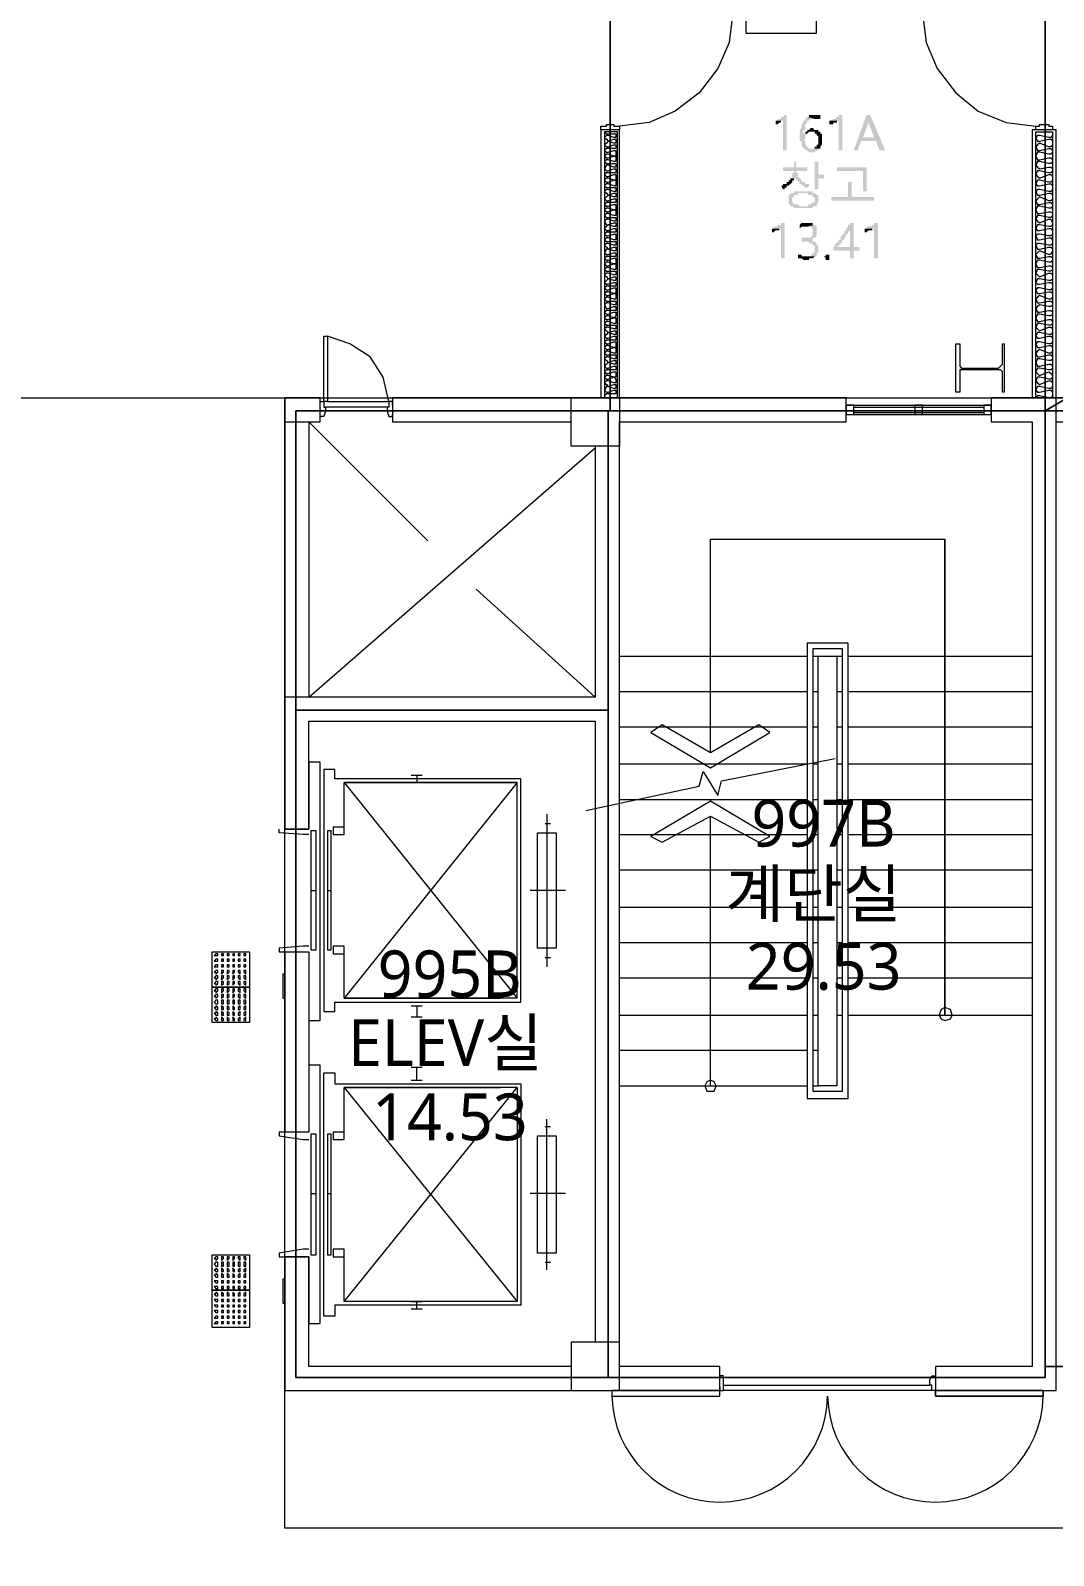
# Model space of a CAD drawing. Header units: millimetres. Extents: x -4011 to 126995, y -1911 to 106700.
# Drawn here: x 74475 to 83028, y 29399 to 42148 of the extents above; entities that cross this region are included whole.
import ezdxf

# ---------------------------------------------------------------- set-up
doc = ezdxf.new("R2010")
doc.units = ezdxf.units.MM
for name, color, linetype in [('PDF_문자', 7, 'Continuous'), ('PDF_솔리드 채우기', 7, 'Continuous'), ('PDF_형상', 7, 'Continuous')]:
    doc.layers.add(name, color=color, linetype=linetype)
doc.styles.add('PDF 맑은 고딕', font='malgun.ttf')

msp = doc.modelspace()

# ---------------------------------------------------------------- hatches: boundary and pattern name
at = {"layer": 'PDF_솔리드 채우기', "transparency": 33554559}
for points in [[(80798, 41440), (80782, 41440), (80782, 41440), (80782, 41440), (80767, 41425), (80767, 41425), (80751, 41425), (80751, 41409), (80751, 41409), (80736, 41409), (80736, 41409), (80720, 41409), (80720, 41394), (80705, 41394), (80767, 41394), (80767, 41145), (80798, 41145)], [(81031, 41440), (81031, 41440), (81016, 41440), (81016, 41440), (81000, 41440), (81000, 41440), (80984, 41440), (80984, 41425), (80969, 41425), (80969, 41425), (80969, 41425), (81031, 41409), (81031, 41409), (81047, 41409), (81047, 41409), (81062, 41409), (81062, 41409), (81078, 41409), (81078, 41409), (81078, 41440), (81078, 41440), (81078, 41440), (81062, 41440), (81062, 41440), (81047, 41440), (81047, 41440)], [(81264, 41440), (81249, 41440), (81249, 41440), (81233, 41440), (81233, 41425), (81218, 41425), (81218, 41425), (81202, 41409), (81202, 41409), (81202, 41409), (81187, 41409), (81187, 41409), (81171, 41394), (81171, 41394), (81233, 41394), (81233, 41145), (81264, 41145)], [(81497, 41440), (81466, 41440), (81358, 41145), (81389, 41145), (81420, 41223), (81544, 41223), (81435, 41254), (81482, 41378), (81482, 41378), (81482, 41394), (81482, 41409), (81482, 41409)], [(81497, 41440), (81482, 41409), (81482, 41394), (81482, 41394), (81482, 41378), (81528, 41254), (81435, 41254), (81544, 41223), (81575, 41145), (81622, 41145)], [(80705, 41394), (80705, 41394), (80705, 41363), (80705, 41363), (80705, 41363), (80720, 41363), (80720, 41363), (80736, 41378), (80736, 41378), (80736, 41378), (80751, 41378), (80751, 41394), (80767, 41394), (80767, 41394)], [(80969, 41425), (80953, 41409), (80953, 41409), (80953, 41394), (80938, 41394), (80938, 41394), (80938, 41378), (80938, 41378), (80922, 41363), (80922, 41363), (80922, 41347), (80922, 41347), (80922, 41347), (80922, 41332), (80907, 41316), (80907, 41316), (80907, 41301), (80907, 41301), (80907, 41285), (80907, 41285), (80907, 41269), (80907, 41269), (80907, 41254), (80907, 41238), (80907, 41238), (80907, 41223), (80922, 41223), (80922, 41207), (80922, 41207), (80922, 41192), (80922, 41192), (80922, 41176), (80938, 41176), (80938, 41176), (80938, 41161), (80938, 41161), (80953, 41161), (80953, 41145), (80953, 41145), (80969, 41145), (80969, 41145), (80984, 41130), (80984, 41130), (81000, 41130), (81000, 41130), (81000, 41130), (81016, 41130), (81031, 41130), (81031, 41130), (81047, 41145), (81047, 41145), (81047, 41145), (81062, 41145), (81062, 41161), (81000, 41161), (81000, 41161), (81000, 41161), (80984, 41161), (80984, 41161), (80969, 41176), (80969, 41176), (80969, 41176), (80953, 41192), (80953, 41192), (80953, 41207), (80953, 41207), (80953, 41223), (80953, 41223), (80938, 41238), (80953, 41238), (80953, 41254), (80953, 41254), (80953, 41269), (80953, 41269), (80969, 41285), (80938, 41285), (80938, 41285), (80938, 41301), (80938, 41301), (80938, 41316), (80953, 41316), (80953, 41332), (80953, 41332), (80953, 41347), (80953, 41347), (80953, 41363), (80953, 41363), (80969, 41378), (80969, 41378), (80969, 41378), (80969, 41394), (80984, 41394), (80984, 41394), (81000, 41409), (81000, 41409), (81016, 41409), (81016, 41409), (81031, 41409), (81031, 41409)], [(81016, 41332), (81000, 41332), (81000, 41332), (80984, 41316), (80984, 41316), (80969, 41316), (80969, 41316), (80969, 41301), (80953, 41301), (80953, 41301), (80953, 41285), (80938, 41285), (80938, 41285), (80969, 41285), (80969, 41285), (80969, 41285), (80984, 41301), (80984, 41301), (81000, 41301), (81000, 41301), (81078, 41301), (81078, 41301), (81062, 41301), (81062, 41316), (81047, 41316), (81047, 41316), (81031, 41316), (81031, 41316)], [(81171, 41394), (81155, 41394), (81155, 41363), (81155, 41363), (81171, 41363), (81171, 41363), (81187, 41363), (81187, 41378), (81202, 41378), (81202, 41378), (81218, 41378), (81218, 41394), (81218, 41394), (81233, 41394)], [(81078, 41301), (81000, 41301), (81000, 41301), (81016, 41301), (81031, 41301), (81031, 41301), (81031, 41285), (81047, 41285), (81047, 41285), (81047, 41269), (81062, 41269), (81062, 41269), (81062, 41254), (81062, 41254), (81062, 41238), (81062, 41223), (81062, 41223), (81062, 41223), (81062, 41207), (81062, 41207), (81062, 41192), (81047, 41192), (81047, 41176), (81047, 41176), (81047, 41176), (81031, 41176), (81031, 41161), (81016, 41161), (81016, 41161), (81000, 41161), (81062, 41161), (81078, 41161), (81078, 41161), (81078, 41176), (81078, 41176), (81093, 41192), (81093, 41192), (81093, 41192), (81093, 41207), (81093, 41223), (81093, 41223), (81093, 41238), (81093, 41238), (81093, 41254), (81093, 41254), (81093, 41269), (81093, 41269), (81093, 41285), (81078, 41285)], [(80876, 41052), (80860, 41052), (80860, 41005), (80767, 41005), (80767, 40974), (80860, 40974), (80860, 40959), (80860, 40959), (80845, 40959), (80845, 40943), (80845, 40943), (80845, 40927), (80845, 40927), (80845, 40912), (80876, 40912), (80876, 40912), (80876, 40912), (80876, 40896), (80876, 40896), (80891, 40896), (80891, 40881), (80907, 40881), (80907, 40865), (80907, 40865), (80922, 40865), (80922, 40865), (80922, 40850), (80938, 40850), (80938, 40850), (80953, 40834), (80953, 40834), (80969, 40834), (80984, 40850), (80984, 40865), (80969, 40865), (80969, 40865), (80953, 40865), (80953, 40881), (80938, 40881), (80938, 40881), (80922, 40881), (80922, 40896), (80922, 40896), (80907, 40912), (80907, 40912), (80891, 40927), (80891, 40927), (80891, 40927), (80891, 40943), (80891, 40943), (80891, 40959), (80876, 40959), (80876, 40974), (80969, 40974), (80969, 41005), (80876, 41005)], [(81062, 41052), (81031, 41052), (81031, 40819), (81062, 40819), (81062, 40912), (81109, 40912), (81109, 40943), (81062, 40943)], [(81466, 41005), (81218, 41005), (81218, 40974), (81435, 40974), (81435, 40912), (81435, 40912), (81435, 40912), (81435, 40896), (81435, 40896), (81435, 40881), (81435, 40881), (81435, 40865), (81435, 40865), (81435, 40850), (81435, 40850), (81435, 40834), (81435, 40819), (81435, 40819), (81435, 40803), (81435, 40803), (81466, 40803), (81466, 40803), (81466, 40803), (81466, 40819), (81466, 40819), (81466, 40834), (81466, 40850), (81466, 40850), (81466, 40865), (81466, 40865), (81466, 40881), (81466, 40881), (81466, 40896), (81466, 40896), (81466, 40912), (81466, 40912)], [(80845, 40912), (80829, 40912), (80829, 40912), (80829, 40896), (80813, 40896), (80813, 40881), (80813, 40881), (80798, 40881), (80798, 40865), (80782, 40865), (80782, 40865), (80767, 40865), (80767, 40850), (80751, 40850), (80751, 40850), (80767, 40819), (80782, 40819), (80782, 40834), (80782, 40834), (80798, 40834), (80798, 40850), (80813, 40850), (80813, 40850), (80829, 40865), (80829, 40865), (80829, 40865), (80845, 40881), (80845, 40881), (80845, 40896), (80860, 40896), (80860, 40896), (80860, 40912), (80876, 40912)], [(80938, 40803), (80922, 40803), (80922, 40803), (80907, 40803), (80891, 40803), (80891, 40803), (80876, 40803), (80876, 40803), (80860, 40803), (80860, 40803), (80860, 40788), (80845, 40788), (80845, 40788), (80845, 40788), (80938, 40788), (80938, 40788), (80953, 40788), (80969, 40788), (80969, 40788), (80984, 40772), (80984, 40772), (81000, 40772), (81000, 40772), (81000, 40772), (81016, 40772), (81016, 40756), (81031, 40756), (81031, 40741), (81031, 40741), (81031, 40741), (81031, 40725), (81031, 40725), (81031, 40710), (81016, 40710), (81016, 40710), (81000, 40694), (81000, 40694), (81000, 40694), (80984, 40694), (80984, 40694), (80969, 40679), (80969, 40679), (80953, 40679), (80953, 40679), (80938, 40679), (81031, 40679), (81047, 40679), (81047, 40694), (81047, 40694), (81062, 40710), (81062, 40710), (81062, 40725), (81062, 40725), (81062, 40741), (81062, 40741), (81062, 40741), (81062, 40756), (81062, 40756), (81062, 40772), (81047, 40772), (81047, 40772), (81031, 40788), (81031, 40788), (81031, 40788), (81016, 40788), (81016, 40803), (81000, 40803), (81000, 40803), (80984, 40803), (80984, 40803), (80969, 40803), (80969, 40803), (80953, 40803), (80953, 40803)], [(81342, 40881), (81311, 40881), (81311, 40756), (81171, 40756), (81171, 40725), (81528, 40725), (81528, 40756), (81342, 40756)], [(80845, 40788), (80829, 40788), (80829, 40772), (80813, 40772), (80813, 40756), (80813, 40756), (80813, 40756), (80813, 40741), (80813, 40741), (80813, 40725), (80813, 40725), (80813, 40710), (80813, 40710), (80813, 40694), (80813, 40694), (80829, 40694), (80829, 40679), (80845, 40679), (80845, 40679), (80845, 40679), (80860, 40663), (80860, 40663), (80876, 40663), (80876, 40663), (80891, 40663), (80891, 40663), (80907, 40663), (80922, 40663), (80922, 40663), (80938, 40663), (80938, 40663), (80953, 40663), (80969, 40663), (80969, 40663), (80984, 40663), (80984, 40663), (81000, 40663), (81000, 40663), (81016, 40663), (81016, 40679), (81031, 40679), (81031, 40679), (81031, 40679), (80938, 40679), (80922, 40679), (80922, 40679), (80907, 40679), (80907, 40679), (80891, 40694), (80891, 40694), (80876, 40694), (80876, 40694), (80860, 40694), (80860, 40694), (80845, 40710), (80845, 40710), (80845, 40725), (80845, 40725), (80845, 40741), (80845, 40741), (80845, 40741), (80845, 40756), (80845, 40756), (80860, 40756), (80860, 40772), (80876, 40772), (80876, 40772), (80876, 40772), (80891, 40772), (80891, 40788), (80907, 40788), (80922, 40788), (80922, 40788), (80938, 40788)], [(80689, 40492), (80674, 40492), (80674, 40461), (80674, 40461), (80689, 40461), (80689, 40461), (80705, 40477), (80705, 40477), (80720, 40477), (80720, 40477), (80736, 40477), (80736, 40492), (80736, 40492), (80751, 40492)], [(80782, 40539), (80767, 40539), (80767, 40539), (80751, 40539), (80751, 40523), (80736, 40523), (80736, 40523), (80720, 40523), (80720, 40508), (80720, 40508), (80705, 40508), (80705, 40508), (80689, 40508), (80689, 40492), (80751, 40492), (80751, 40244), (80782, 40244)], [(80969, 40539), (80969, 40539), (80953, 40539), (80953, 40539), (80938, 40539), (80938, 40539), (80922, 40539), (80922, 40539), (80907, 40523), (80907, 40523), (80907, 40492), (80907, 40492), (80922, 40508), (80922, 40508), (80938, 40508), (80938, 40508), (80953, 40508), (80953, 40508), (80969, 40508), (81031, 40523), (81031, 40523), (81031, 40523), (81016, 40523), (81016, 40539), (81000, 40539), (81000, 40539), (80984, 40539), (80984, 40539)], [(81031, 40523), (80969, 40508), (80969, 40508), (80984, 40508), (80984, 40508), (81000, 40508), (81000, 40508), (81000, 40508), (81016, 40492), (81016, 40492), (81016, 40492), (81016, 40477), (81016, 40477), (81016, 40461), (81016, 40461), (81016, 40461), (81016, 40446), (81016, 40446), (81016, 40430), (81016, 40430), (81000, 40430), (81000, 40415), (81000, 40415), (80984, 40415), (80984, 40415), (80969, 40415), (80969, 40415), (80953, 40415), (80938, 40415), (80922, 40415), (80922, 40383), (80938, 40383), (80953, 40383), (80969, 40383), (80969, 40383), (80984, 40383), (80984, 40368), (81000, 40368), (81000, 40368), (81000, 40368), (81016, 40368), (81016, 40352), (81016, 40352), (81031, 40352), (81031, 40337), (81031, 40337), (81031, 40321), (81031, 40321), (81031, 40306), (81031, 40306), (81031, 40290), (81016, 40290), (81016, 40275), (81016, 40275), (81000, 40275), (81000, 40275), (81000, 40259), (80984, 40259), (80984, 40259), (80969, 40259), (80953, 40259), (81031, 40259), (81047, 40259), (81047, 40275), (81047, 40275), (81047, 40290), (81062, 40290), (81062, 40290), (81062, 40306), (81062, 40321), (81062, 40321), (81062, 40321), (81062, 40337), (81062, 40337), (81062, 40352), (81047, 40352), (81047, 40368), (81047, 40368), (81047, 40368), (81031, 40383), (81031, 40383), (81031, 40383), (81016, 40383), (81016, 40399), (81000, 40399), (80984, 40399), (80984, 40399), (81000, 40399), (81000, 40399), (81016, 40399), (81016, 40415), (81031, 40415), (81031, 40415), (81031, 40415), (81047, 40430), (81047, 40430), (81047, 40446), (81047, 40446), (81047, 40461), (81047, 40461), (81047, 40477), (81047, 40477), (81047, 40477), (81047, 40492), (81047, 40492), (81047, 40508), (81047, 40508)], [(81295, 40492), (81295, 40492), (81295, 40477), (81295, 40477), (81280, 40461), (81280, 40461), (81280, 40446), (81264, 40446), (81264, 40430), (81264, 40430), (81249, 40430), (81249, 40415), (81249, 40415), (81249, 40399), (81233, 40399), (81233, 40383), (81233, 40383), (81218, 40383), (81218, 40368), (81202, 40368), (81202, 40352), (81202, 40352), (81187, 40337), (81187, 40337), (81187, 40306), (81326, 40306), (81326, 40244), (81358, 40244), (81358, 40306), (81404, 40306), (81404, 40337), (81358, 40337), (81218, 40337), (81249, 40368), (81249, 40368), (81249, 40368), (81264, 40383), (81264, 40383), (81264, 40399), (81280, 40399), (81280, 40415), (81280, 40415), (81280, 40415), (81295, 40430), (81295, 40430), (81295, 40446), (81311, 40446), (81311, 40461), (81311, 40461), (81326, 40477), (81326, 40477), (81326, 40492)], [(81358, 40539), (81326, 40539), (81326, 40539), (81326, 40523), (81311, 40523), (81311, 40508), (81311, 40508), (81311, 40508), (81295, 40492), (81326, 40492), (81326, 40337), (81218, 40337), (81358, 40337)], [(81466, 40492), (81451, 40492), (81451, 40461), (81451, 40461), (81466, 40461), (81466, 40461), (81482, 40477), (81482, 40477), (81497, 40477), (81497, 40477), (81513, 40477), (81513, 40492), (81528, 40492), (81528, 40492)], [(81560, 40539), (81544, 40539), (81544, 40539), (81528, 40539), (81528, 40523), (81528, 40523), (81513, 40523), (81513, 40523), (81497, 40508), (81497, 40508), (81482, 40508), (81482, 40508), (81466, 40508), (81466, 40492), (81528, 40492), (81528, 40244), (81560, 40244)], [(80891, 40290), (80891, 40244), (80891, 40244), (80907, 40244), (80907, 40244), (80907, 40244), (80922, 40244), (80938, 40228), (80938, 40228), (80953, 40228), (80953, 40228), (80969, 40228), (80969, 40228), (80984, 40228), (80984, 40244), (81000, 40244), (81000, 40244), (81016, 40244), (81016, 40244), (81031, 40259), (81031, 40259), (81031, 40259), (80953, 40259), (80953, 40259), (80953, 40259), (80938, 40259), (80938, 40259), (80922, 40259), (80922, 40275), (80907, 40275), (80907, 40275), (80891, 40275)], [(81109, 40259), (81124, 40259), (81124, 40275), (81124, 40275), (81124, 40275), (81140, 40275), (81140, 40275), (81140, 40275), (81155, 40275), (81155, 40275), (81155, 40259), (81155, 40259), (81155, 40259), (81155, 40244), (81155, 40244), (81155, 40244), (81155, 40228), (81140, 40228), (81140, 40228), (81124, 40228), (81124, 40244), (81124, 40244), (81124, 40244), (81109, 40259), (81109, 40259)]]:
    msp.add_hatch(color=256, dxfattribs=at).paths.add_polyline_path(points)

# ---------------------------------------------------------------- linework, layer by layer
at = {"layer": 'PDF_형상', "lineweight": 5}
for points in [[(95938, 46539), (82959, 38969), (76694, 38969), (76694, 36466), (79306, 36466), (79306, 38969), (82959, 38969), (86456, 38969), (86456, 32472), (84202, 32472), (84202, 29720), (86456, 29720), (86456, 38969), (109446, 38969), (109446, 32052), (109446, 29705), (109446, 24482), (105451, 24482), (105451, 20472), (78933, 20472), (78933, 20720), (71969, 20720)], [(82959, 42668), (82959, 38969), (95938, 46539)], [(71705, 42218), (71705, 30979), (67057, 30979), (67057, 29720), (64446, 29720), (64446, 29674), (62472, 29674), (62472, 27326), (71969, 27326), (71969, 23720), (78933, 23720), (78933, 27326), (94539, 27326), (94539, 29720), (86456, 29720), (84202, 29720), (84202, 30979), (82959, 30979), (82959, 30886), (76694, 30886), (76694, 38969), (79321, 38969), (79321, 42668)], [(79244, 42326), (79244, 42295), (79290, 42295), (79290, 42280), (79352, 42280), (79352, 42295), (80347, 42295), (80316, 42047), (80223, 41829), (80067, 41627), (79865, 41472), (79648, 41378), (79399, 41347), (79399, 41316), (79244, 41316), (79244, 41347), (79290, 41347), (79290, 41363), (79352, 41363), (79352, 41347), (79399, 41347)], [(83021, 42326), (83021, 42295), (82990, 42295), (82990, 42280), (82912, 42280), (82912, 42295), (81933, 42295), (81964, 42047), (82057, 41829), (82212, 41627), (82399, 41472), (82632, 41378), (82881, 41347), (82912, 41347), (82912, 41363), (82990, 41363), (82990, 41347), (83021, 41347), (83021, 41316)], [(79399, 39078), (79399, 41316), (79244, 41316), (79244, 39078)], [(83052, 38876), (84606, 38876), (84606, 39078), (82508, 39078), (82508, 38876), (82850, 38876), (82850, 30979), (82041, 30979), (82041, 30777), (83052, 30777), (83052, 39078), (83052, 41316), (82850, 41316), (82850, 39078)], [(82881, 41316), (82881, 41347)], [(83052, 41316), (82896, 41316)], [(79275, 41301), (79290, 41285), (79306, 41285), (79352, 41285), (79368, 41285), (79368, 41269), (79368, 41254), (79352, 41254), (79306, 41269), (79290, 41269), (79275, 41254), (79290, 41238), (79306, 41223), (79352, 41238), (79368, 41238), (79368, 41223), (79368, 41207), (79352, 41207), (79306, 41223), (79290, 41207), (79275, 41192), (79290, 41176), (79306, 41176), (79352, 41192), (79368, 41192), (79368, 41176), (79368, 41161), (79352, 41161), (79306, 41161), (79290, 41161), (79275, 41145), (79290, 41130), (79306, 41130), (79352, 41145), (79368, 41145), (79368, 41130), (79368, 41114), (79368, 41098), (79352, 41098), (79368, 41098), (79368, 41083), (79368, 41067), (79368, 41052), (79352, 41052), (79306, 41067), (79290, 41067), (79275, 41052), (79290, 41036), (79306, 41036), (79352, 41036), (79368, 41036), (79368, 41021), (79368, 41005), (79352, 41005), (79306, 41021), (79290, 41021), (79275, 40990), (79290, 40974), (79306, 40974), (79352, 40990), (79368, 40990), (79368, 40974), (79368, 40959), (79352, 40959), (79306, 40959), (79290, 40959), (79275, 40943), (79290, 40927), (79306, 40927), (79352, 40943), (79368, 40943), (79368, 40927), (79368, 40912), (79368, 40896), (79352, 40896), (79368, 40896), (79368, 40881), (79368, 40865), (79368, 40850), (79352, 40850), (79306, 40865), (79290, 40865), (79275, 40850), (79290, 40834), (79306, 40834), (79352, 40834), (79368, 40834), (79368, 40819), (79368, 40803), (79352, 40803), (79306, 40819), (79290, 40819), (79275, 40803), (79290, 40788), (79306, 40772), (79352, 40788), (79368, 40788), (79368, 40772), (79368, 40756), (79352, 40756), (79306, 40772), (79290, 40756), (79275, 40741), (79290, 40725), (79306, 40725), (79352, 40741), (79368, 40741), (79368, 40725), (79368, 40710), (79352, 40710), (79306, 40710), (79290, 40710), (79275, 40694), (79290, 40679), (79306, 40679), (79352, 40694), (79368, 40694), (79368, 40679), (79368, 40663), (79368, 40648), (79352, 40648), (79368, 40648), (79368, 40632), (79368, 40617), (79368, 40601), (79352, 40601), (79306, 40617), (79290, 40617), (79275, 40601), (79290, 40585), (79306, 40585), (79352, 40585), (79368, 40585), (79368, 40570), (79368, 40554), (79352, 40554), (79306, 40570), (79290, 40570), (79275, 40554), (79290, 40523), (79306, 40523), (79352, 40539), (79368, 40539), (79368, 40523), (79368, 40508), (79352, 40508), (79306, 40523), (79290, 40508), (79275, 40492), (79290, 40477), (79306, 40477), (79352, 40492), (79368, 40492), (79368, 40477), (79368, 40461), (79352, 40461), (79306, 40461), (79290, 40461), (79275, 40446), (79290, 40430), (79306, 40430), (79352, 40446), (79368, 40446), (79368, 40430), (79368, 40415), (79368, 40399), (79352, 40399), (79306, 40415), (79290, 40415), (79275, 40399), (79290, 40383), (79306, 40383), (79352, 40383), (79368, 40383), (79368, 40368), (79368, 40352), (79352, 40352), (79306, 40368), (79290, 40368), (79275, 40352), (79290, 40337), (79306, 40321), (79352, 40337), (79368, 40337), (79368, 40321), (79368, 40306), (79352, 40306), (79306, 40321), (79290, 40321), (79275, 40290), (79290, 40275), (79306, 40275), (79352, 40290), (79368, 40290), (79368, 40275), (79368, 40259), (79352, 40259), (79306, 40259), (79290, 40259), (79275, 40244), (79290, 40228), (79306, 40228), (79352, 40244), (79368, 40244), (79368, 40228), (79368, 40212), (79368, 40197), (79352, 40197), (79368, 40197), (79368, 40181), (79368, 40166), (79368, 40150), (79352, 40150), (79306, 40166), (79290, 40166), (79275, 40150), (79290, 40135), (79306, 40135), (79352, 40135), (79368, 40135), (79368, 40119), (79368, 40104), (79352, 40104), (79306, 40119), (79290, 40119), (79275, 40104), (79290, 40088), (79306, 40073), (79352, 40088), (79368, 40088), (79368, 40073), (79368, 40057), (79352, 40057), (79306, 40073), (79290, 40057), (79275, 40041), (79290, 40026), (79306, 40026), (79352, 40041), (79368, 40041), (79368, 40026), (79368, 40010), (79352, 40010), (79306, 40010), (79290, 40010), (79275, 39995), (79290, 39979), (79306, 39979), (79352, 39995), (79368, 39995), (79368, 39979), (79368, 39964), (79368, 39948), (79352, 39948), (79368, 39948), (79368, 39933), (79368, 39917), (79368, 39902), (79352, 39902), (79306, 39917), (79290, 39917), (79275, 39902), (79290, 39886), (79306, 39886), (79352, 39886), (79368, 39886), (79368, 39870), (79368, 39855), (79352, 39855), (79306, 39870), (79290, 39870), (79275, 39855), (79290, 39824), (79306, 39824), (79352, 39839), (79368, 39839), (79368, 39824), (79368, 39808), (79352, 39808), (79306, 39808), (79290, 39808), (79275, 39793), (79290, 39777), (79306, 39777), (79352, 39793), (79368, 39793), (79368, 39777), (79368, 39762), (79352, 39746), (79368, 39746), (79368, 39731), (79368, 39715), (79368, 39699), (79352, 39699), (79306, 39715), (79290, 39715), (79275, 39699), (79290, 39684), (79306, 39684), (79352, 39684), (79368, 39684), (79368, 39668), (79368, 39653), (79352, 39653), (79306, 39668), (79290, 39668), (79275, 39653), (79290, 39637), (79306, 39622), (79352, 39637), (79368, 39637), (79368, 39622), (79368, 39606), (79352, 39606), (79306, 39622), (79290, 39606), (79275, 39591), (79290, 39575), (79306, 39575), (79352, 39591), (79368, 39591), (79368, 39575), (79368, 39560), (79352, 39560), (79306, 39560), (79290, 39560), (79275, 39544), (79290, 39528), (79306, 39528), (79352, 39544), (79368, 39544), (79368, 39528), (79368, 39513), (79368, 39497), (79352, 39497), (79368, 39497), (79368, 39482), (79368, 39466), (79368, 39451), (79352, 39451), (79306, 39466), (79290, 39466), (79275, 39451), (79290, 39435), (79306, 39435), (79352, 39435), (79368, 39435), (79368, 39420), (79368, 39404), (79352, 39404), (79306, 39420), (79290, 39420), (79275, 39404), (79290, 39389), (79306, 39373), (79352, 39389), (79368, 39389), (79368, 39373), (79368, 39358), (79352, 39358), (79306, 39373), (79290, 39358), (79275, 39342), (79290, 39326), (79306, 39326), (79352, 39342), (79368, 39342), (79368, 39326), (79368, 39311), (79352, 39311), (79306, 39311), (79290, 39311), (79275, 39295), (79290, 39280), (79306, 39280), (79352, 39295), (79368, 39295), (79368, 39280), (79368, 39264), (79368, 39249), (79352, 39249), (79368, 39233), (79368, 39218), (79368, 39202), (79352, 39202), (79306, 39218), (79290, 39218), (79275, 39202), (79290, 39187), (79306, 39171), (79352, 39187), (79368, 39187), (79368, 39171), (79368, 39155), (79352, 39155), (79306, 39171), (79290, 39171), (79275, 39140), (79290, 39124), (79306, 39124), (79352, 39140), (79368, 39140), (79368, 39124), (79368, 39109), (79352, 39109), (79306, 39109), (79290, 39109), (79275, 39093)], [(79383, 39078), (79383, 41301), (79275, 41301), (79275, 39078)], [(83021, 41301), (83021, 41269), (83005, 41254), (82990, 41254), (82912, 41269), (82896, 41269), (82881, 41254), (82896, 41223), (82912, 41223), (82990, 41238), (83005, 41238), (83021, 41223), (83021, 41192), (83005, 41176), (82990, 41176), (82912, 41207), (82896, 41192), (82881, 41176), (82896, 41145), (82912, 41145), (82990, 41161), (83005, 41161), (83021, 41145), (83021, 41130), (83005, 41114), (82990, 41114), (82912, 41130), (82896, 41130), (82881, 41098), (82896, 41067), (82912, 41067), (82990, 41083), (83005, 41083), (83021, 41067), (83021, 41052), (83005, 41036), (82990, 41036), (82912, 41052), (82896, 41052), (82881, 41021), (82896, 41005), (82912, 40990), (82990, 41005), (83005, 41005), (83021, 40990), (83021, 40974), (83005, 40959), (82990, 40959), (82912, 40974), (82896, 40974), (82881, 40943), (82896, 40927), (82912, 40912), (82990, 40943), (83005, 40943), (83021, 40927), (83021, 40896), (83005, 40881), (82990, 40881), (82912, 40896), (82896, 40896), (82881, 40865), (82896, 40850), (82912, 40850), (82990, 40865), (83005, 40865), (83021, 40850), (83021, 40819), (83005, 40803), (82990, 40803), (82912, 40819), (82896, 40819), (82881, 40803), (82896, 40772), (82912, 40772), (82990, 40788), (83005, 40788), (83021, 40772), (83021, 40741), (83005, 40725), (82990, 40725), (82912, 40756), (82896, 40741), (82881, 40725), (82896, 40694), (82912, 40694), (82990, 40710), (83005, 40710), (83021, 40694), (83021, 40679), (83005, 40663), (82990, 40663), (82912, 40679), (82896, 40679), (82881, 40648), (82896, 40617), (82912, 40617), (82990, 40632), (83005, 40632), (83021, 40617), (83021, 40601), (83005, 40585), (82990, 40585), (82912, 40601), (82896, 40601), (82881, 40570), (82896, 40554), (82912, 40539), (82990, 40570), (83005, 40570), (83021, 40539), (83021, 40523), (83005, 40508), (82990, 40508), (82912, 40523), (82896, 40523), (82881, 40492), (82896, 40477), (82912, 40477), (82990, 40492), (83005, 40492), (83021, 40477), (83021, 40446), (83005, 40430), (82990, 40430), (82912, 40446), (82896, 40446), (82881, 40430), (82896, 40399), (82912, 40399), (82990, 40415), (83005, 40415), (83021, 40399), (83021, 40368), (83005, 40352), (82990, 40352), (82912, 40368), (82896, 40368), (82881, 40352), (82896, 40321), (82912, 40321), (82990, 40337), (83005, 40337), (83021, 40321), (83021, 40306), (83005, 40275), (82990, 40275), (82912, 40306), (82896, 40290), (82881, 40275), (82896, 40244), (82912, 40244), (82990, 40259), (83005, 40259), (83021, 40244), (83021, 40228), (83005, 40212), (82990, 40212), (82912, 40228), (82896, 40228), (82881, 40197), (82896, 40166), (82912, 40166), (82990, 40181), (83005, 40181), (83021, 40166), (83021, 40150), (83005, 40135), (82990, 40135), (82912, 40150), (82896, 40150), (82881, 40119), (82896, 40104), (82912, 40088), (82990, 40119), (83005, 40119), (83021, 40104), (83021, 40073), (83005, 40057), (82990, 40057), (82912, 40073), (82896, 40073), (82881, 40041), (82896, 40026), (82912, 40026), (82990, 40041), (83005, 40041), (83021, 40026), (83021, 39995), (83005, 39979), (82990, 39979), (82912, 39995), (82896, 39995), (82881, 39979), (82896, 39948), (82912, 39948), (82990, 39964), (83005, 39964), (83021, 39948), (83021, 39917), (83005, 39902), (82990, 39902), (82912, 39933), (82896, 39917), (82881, 39902), (82896, 39870), (82912, 39870), (82990, 39886), (83005, 39886), (83021, 39870), (83021, 39855), (83005, 39839), (82990, 39839), (82912, 39855), (82896, 39839), (82881, 39824), (82896, 39793), (82912, 39793), (82990, 39808), (83005, 39808), (83021, 39793), (83021, 39777), (83005, 39762), (82990, 39762), (82912, 39777), (82896, 39777), (82881, 39746), (82896, 39715), (82912, 39715), (82990, 39731), (83005, 39731), (83021, 39715), (83021, 39699), (83005, 39684), (82990, 39684), (82912, 39699), (82896, 39699), (82881, 39668), (82896, 39653), (82912, 39637), (82990, 39668), (83005, 39668), (83021, 39653), (83021, 39622), (83005, 39606), (82990, 39606), (82912, 39622), (82896, 39622), (82881, 39591), (82896, 39575), (82912, 39575), (82990, 39591), (83005, 39591), (83021, 39575), (83021, 39544), (83005, 39528), (82990, 39528), (82912, 39544), (82896, 39544), (82881, 39528), (82896, 39497), (82912, 39497), (82990, 39513), (83005, 39513), (83021, 39497), (83021, 39466), (83005, 39451), (82990, 39451), (82912, 39482), (82896, 39466), (82881, 39451), (82896, 39420), (82912, 39420), (82990, 39435), (83005, 39435), (83021, 39420), (83021, 39404), (83005, 39389), (82990, 39389), (82912, 39404), (82896, 39404), (82881, 39373), (82896, 39342), (82912, 39342), (82990, 39358), (83005, 39358), (83021, 39342), (83021, 39326), (83005, 39311), (82990, 39311), (82912, 39326), (82896, 39326), (82881, 39295), (82896, 39280), (82912, 39264), (82990, 39295), (83005, 39280), (83021, 39264), (83021, 39249), (83005, 39233), (82990, 39233), (82912, 39249), (82896, 39249), (82881, 39218), (82896, 39202), (82912, 39187), (82990, 39218), (83005, 39218), (83021, 39202), (83021, 39171), (83005, 39155), (82990, 39155), (82912, 39171), (82896, 39171), (82881, 39140), (82896, 39124), (82912, 39124), (82990, 39140), (83005, 39140), (83021, 39124), (83021, 39093), (83005, 39078), (82990, 39078), (82912, 39093), (82896, 39093), (82881, 39078), (82881, 41301), (83021, 41301), (83021, 39078)], [(76959, 39047), (77472, 39047), (77425, 39249), (77316, 39420), (77145, 39528), (76959, 39591)], [(68098, 39078), (79554, 39078)], [(78995, 30979), (76803, 30979), (76803, 31896), (76601, 31896), (76601, 30777), (80238, 30777), (80238, 30979), (79399, 30979), (79399, 38876), (81295, 38876), (81295, 39078), (77503, 39078), (77503, 38876), (78995, 38876)], [(76601, 38876), (76896, 38876), (76896, 39078), (76601, 39078), (76601, 35472), (76803, 35472), (76803, 36373), (79197, 36373), (79197, 31181)], [(76896, 39016), (76896, 39047), (76927, 39047), (76927, 39000), (76943, 39000), (76943, 38969), (76927, 38922), (76896, 38922), (76896, 38938)], [(77503, 39016), (77503, 39047), (77472, 39047), (77472, 39000), (77456, 39000), (77456, 38969), (77472, 38922), (77503, 38922), (77503, 38938)], [(81295, 39016), (82508, 39016)], [(77456, 39000), (76943, 39000)], [(81295, 38938), (82508, 38938)], [(81358, 39000), (82446, 39000)], [(81358, 38953), (82446, 38953)], [(77798, 37881), (76803, 38876), (76803, 36575), (79197, 38658)], [(79197, 38674), (79197, 36575), (76601, 36575)], [(80161, 36109), (80161, 37896), (82119, 37896), (82119, 33917), (82119, 37896)], [(78202, 37477), (79197, 36575)], [(79399, 36917), (80969, 36917)], [(81016, 36917), (81062, 36917)], [(81218, 36917), (81264, 36917)], [(81311, 36917), (82850, 36917)], [(79399, 36622), (80969, 36622)], [(81016, 36622), (81062, 36622)], [(81218, 36622), (81264, 36622)], [(81311, 36622), (82850, 36622)], [(79399, 36326), (80969, 36326)], [(81016, 36326), (81062, 36326)], [(81218, 36326), (81264, 36326)], [(81311, 36326), (82850, 36326)], [(76803, 33870), (76896, 33870), (76896, 36031), (76803, 36031), (76803, 35472), (76601, 35472), (76601, 35798)], [(79119, 35627), (80067, 35829), (80098, 35953), (80223, 35751), (80254, 35876), (81202, 36062)], [(79399, 36016), (80969, 36016)], [(81016, 36016), (81062, 36016)], [(81218, 36016), (81264, 36016)], [(81311, 36016), (82850, 36016)], [(77098, 35487), (77005, 35487), (77005, 35425), (77098, 35425), (77098, 35860), (78544, 35860), (77098, 34057), (78404, 34057)], [(77658, 35922), (77751, 35922)], [(77658, 35860), (77751, 35860)], [(77705, 35922), (77705, 35860)], [(79399, 35720), (80969, 35720)], [(80161, 33326), (80161, 35580), (80565, 35363), (80658, 35409), (80161, 35705), (79663, 35409), (79756, 35363), (80161, 35580)], [(81016, 35720), (81062, 35720)], [(81218, 35720), (81264, 35720)], [(81311, 35720), (82850, 35720)], [(78793, 35596), (78793, 34321)], [(76803, 35425), (76756, 35425), (76554, 35440), (76554, 35472)], [(78777, 35518), (78824, 35518)], [(79399, 35425), (80969, 35425)], [(81016, 35425), (81062, 35425)], [(81218, 35425), (81264, 35425)], [(81311, 35425), (82850, 35425)], [(79399, 35130), (80969, 35130)], [(81016, 35130), (81062, 35130)], [(81218, 35130), (81264, 35130)], [(81311, 35130), (82850, 35130)], [(76819, 34959), (76865, 34959)], [(76959, 34959), (76990, 34959)], [(78948, 34959), (78653, 34959)], [(79399, 34819), (80969, 34819)], [(81016, 34819), (81062, 34819)], [(81218, 34819), (81264, 34819)], [(81311, 34819), (82850, 34819)], [(76803, 34492), (76756, 34492), (76554, 34477), (76554, 34446), (76803, 34446), (76803, 33870), (76896, 33870)], [(78544, 34057), (77098, 34057), (77098, 34492), (77005, 34492), (77005, 34430), (77098, 34430)], [(79399, 34523), (80969, 34523)], [(81016, 34523), (81062, 34523)], [(81218, 34523), (81264, 34523)], [(81311, 34523), (82850, 34523)], [(78777, 34399), (78824, 34399)], [(79399, 34228), (80969, 34228)], [(81016, 34228), (81062, 34228)], [(81218, 34228), (81264, 34228)], [(81311, 34228), (82850, 34228)], [(77658, 33995), (77751, 33995)], [(77705, 33995), (77705, 33902)], [(79399, 33917), (80969, 33917)], [(81016, 33917), (81062, 33917)], [(81218, 33917), (81264, 33917)], [(81311, 33917), (82850, 33917)], [(77658, 33902), (77751, 33902)], [(79399, 33622), (80969, 33622)], [(81016, 33622), (81062, 33622)], [(76803, 31959), (76756, 31959), (76554, 31927), (76554, 31896), (76803, 31896), (76803, 31337), (76896, 31337), (76896, 33497), (76803, 33497), (76803, 32938), (76554, 32938), (76554, 32907), (76756, 32876), (76803, 32876)], [(77658, 33482), (77751, 33482)], [(77705, 33373), (77705, 33482)], [(77098, 32938), (77005, 32938), (77005, 32876), (77098, 32876), (77098, 33311), (78544, 31523), (77098, 31523), (78544, 33311), (78544, 31523), (77098, 31523), (77098, 31959), (77005, 31959), (77005, 31896), (77098, 31896)], [(78544, 33311), (77098, 33311), (78404, 33311)], [(77658, 33373), (77751, 33373)], [(79399, 33326), (80969, 33326)], [(81016, 33326), (81062, 33326)], [(78793, 31788), (78793, 33047)], [(78777, 32984), (78824, 32984)], [(76819, 32425), (76865, 32425)], [(76959, 32425), (76990, 32425)], [(78948, 32425), (78653, 32425)], [(78777, 31850), (78824, 31850)], [(77658, 31523), (77751, 31523)], [(77705, 31461), (77705, 31523)], [(77658, 31461), (77751, 31461)], [(80238, 30808), (80238, 30777), (80269, 30777), (80269, 30824), (80269, 30870), (80269, 30902), (80238, 30902), (80238, 30886)], [(82041, 30808), (82041, 30777), (82010, 30777), (82010, 30824), (81995, 30824), (81995, 30870), (82010, 30902), (82041, 30902), (82041, 30886)], [(80269, 30824), (81995, 30824)], [(82010, 30777), (80269, 30777)]]:
    msp.add_lwpolyline(points, dxfattribs=at)
for points in [[(81047, 42777), (80456, 42777), (80456, 42124), (81047, 42124)], [(82959, 38969), (82959, 42668), (79321, 42668), (79321, 38969)], [(79352, 41098), (79306, 41114), (79290, 41114), (79275, 41098), (79290, 41083), (79306, 41083)], [(79352, 40896), (79306, 40912), (79290, 40912), (79275, 40896), (79290, 40881), (79306, 40881)], [(79352, 40648), (79306, 40663), (79290, 40663), (79275, 40648), (79290, 40632), (79306, 40632)], [(79352, 40197), (79306, 40212), (79290, 40212), (79275, 40197), (79290, 40181), (79306, 40181)], [(79352, 39948), (79306, 39964), (79290, 39964), (79275, 39948), (79290, 39933), (79306, 39933)], [(79352, 39746), (79306, 39762), (79290, 39762), (79275, 39746), (79290, 39731), (79306, 39731)], [(76927, 39047), (76927, 39591), (76959, 39591), (76959, 39047)], [(82601, 39358), (82601, 39528), (82617, 39528), (82617, 39124), (82601, 39124), (82601, 39295), (82585, 39311), (82570, 39311), (82259, 39311), (82244, 39311), (82244, 39295), (82244, 39124), (82212, 39124), (82212, 39528), (82244, 39528), (82244, 39358), (82244, 39342), (82259, 39326), (82570, 39326), (82585, 39342)], [(79352, 39497), (79306, 39513), (79290, 39513), (79275, 39497), (79290, 39482), (79306, 39482)], [(79352, 39249), (79306, 39264), (79290, 39264), (79275, 39249), (79290, 39233), (79306, 39233)], [(76601, 39078), (86347, 39078), (86347, 29627), (76601, 29627)], [(78995, 38674), (78995, 39078), (79399, 39078), (79399, 38674)], [(81295, 38938), (81358, 38938), (81358, 39016), (81295, 39016)], [(81870, 38938), (81933, 38938), (81933, 39016), (81870, 39016)], [(82446, 38938), (82508, 38938), (82508, 39016), (82446, 39016)], [(79306, 38969), (79306, 36466), (79306, 30886), (82959, 30886), (82959, 30979), (82959, 38969)], [(82959, 38969), (82959, 30979), (84202, 30979), (84202, 32472), (86456, 32472), (86456, 38969)], [(80969, 37026), (80969, 33218), (81311, 33218), (81311, 37026)], [(81016, 33280), (81264, 33280), (81264, 36979), (81016, 36979)], [(81218, 36917), (81218, 33326), (81062, 33326), (81062, 36917)], [(76694, 36466), (76694, 30886), (79306, 30886), (79306, 36466)], [(80161, 35984), (80658, 36280), (80565, 36342), (80161, 36109), (79756, 36342), (79663, 36280)], [(77021, 35891), (77021, 35969), (76927, 35969), (76927, 33948), (77021, 33948), (77021, 34026), (78575, 34026), (78575, 35891)], [(78544, 34057), (78544, 35860), (77098, 35860)], [(76865, 34461), (76865, 35456), (76819, 35456), (76819, 34461)], [(76990, 35456), (76959, 35456), (76959, 34461), (76990, 34461)], [(76306, 34446), (76306, 34150), (75995, 34150), (75995, 34446)], [(76041, 34415), (76041, 34430), (76026, 34430), (76010, 34415), (76026, 34415)], [(76088, 34415), (76088, 34430), (76073, 34430), (76073, 34415)], [(76135, 34415), (76135, 34430), (76119, 34430), (76119, 34415)], [(76181, 34415), (76181, 34430), (76166, 34430), (76166, 34415)], [(76228, 34415), (76228, 34430), (76212, 34430), (76212, 34415)], [(76275, 34415), (76275, 34430), (76259, 34430), (76259, 34415)], [(76601, 34446), (76601, 32938)], [(76803, 32938), (76601, 32938), (76601, 34446), (76803, 34446)], [(76041, 34368), (76041, 34383), (76026, 34383), (76010, 34368), (76026, 34368)], [(76041, 34321), (76041, 34337), (76026, 34337), (76010, 34321), (76026, 34321)], [(76088, 34368), (76088, 34383), (76073, 34383), (76073, 34368)], [(76088, 34321), (76088, 34337), (76073, 34337), (76073, 34321)], [(76135, 34368), (76135, 34383), (76119, 34383), (76119, 34368)], [(76135, 34321), (76135, 34337), (76119, 34337), (76119, 34321)], [(76181, 34368), (76181, 34383), (76166, 34383), (76166, 34368)], [(76181, 34321), (76181, 34337), (76166, 34337), (76166, 34321)], [(76228, 34368), (76228, 34383), (76212, 34383), (76212, 34368)], [(76228, 34321), (76228, 34337), (76212, 34337), (76212, 34321)], [(76275, 34368), (76275, 34383), (76259, 34383), (76259, 34368)], [(76275, 34321), (76275, 34337), (76259, 34337), (76259, 34321)], [(76041, 34275), (76041, 34290), (76026, 34290), (76010, 34275), (76026, 34275), (76026, 34259)], [(76041, 34228), (76041, 34244), (76026, 34244), (76010, 34228), (76026, 34228), (76026, 34212)], [(76041, 34181), (76041, 34197), (76026, 34197), (76010, 34181), (76026, 34181), (76026, 34166)], [(76088, 34275), (76088, 34290), (76073, 34290), (76073, 34275), (76073, 34259)], [(76088, 34228), (76088, 34244), (76073, 34244), (76073, 34228), (76073, 34212)], [(76088, 34181), (76088, 34197), (76073, 34197), (76073, 34181), (76073, 34166)], [(76135, 34275), (76135, 34290), (76119, 34290), (76119, 34275), (76119, 34259)], [(76135, 34228), (76135, 34244), (76119, 34244), (76119, 34228), (76119, 34212)], [(76135, 34181), (76135, 34197), (76119, 34197), (76119, 34181), (76119, 34166)], [(76181, 34275), (76181, 34290), (76166, 34290), (76166, 34275), (76166, 34259)], [(76181, 34228), (76181, 34244), (76166, 34244), (76166, 34228), (76166, 34212)], [(76181, 34181), (76181, 34197), (76166, 34197), (76166, 34181), (76166, 34166)], [(76228, 34275), (76228, 34290), (76212, 34290), (76212, 34275), (76228, 34259)], [(76228, 34228), (76228, 34244), (76212, 34244), (76212, 34228), (76228, 34212)], [(76228, 34181), (76228, 34197), (76212, 34197), (76212, 34181), (76228, 34166)], [(76275, 34275), (76275, 34290), (76259, 34290), (76259, 34275), (76275, 34259)], [(76275, 34228), (76275, 34244), (76259, 34244), (76259, 34228), (76275, 34212)], [(76275, 34181), (76275, 34197), (76259, 34197), (76259, 34181), (76275, 34166)], [(76585, 34259), (76585, 34057), (76601, 34057), (76601, 34259)], [(76306, 34150), (76306, 33855), (75995, 33855), (75995, 34150)], [(76041, 34119), (76041, 34135), (76026, 34135), (76010, 34119), (76026, 34119), (76026, 34104)], [(76041, 34073), (76041, 34088), (76026, 34088), (76010, 34073), (76026, 34073), (76026, 34057)], [(76041, 34026), (76041, 34041), (76026, 34041), (76010, 34026), (76026, 34010), (76041, 34010)], [(76088, 34119), (76088, 34135), (76073, 34135), (76073, 34119), (76073, 34104)], [(76088, 34073), (76088, 34088), (76073, 34088), (76073, 34073), (76073, 34057)], [(76088, 34026), (76088, 34041), (76073, 34041), (76073, 34026), (76073, 34010), (76088, 34010)], [(76135, 34119), (76135, 34135), (76119, 34135), (76119, 34119), (76119, 34104)], [(76135, 34073), (76135, 34088), (76119, 34088), (76119, 34073), (76119, 34057)], [(76135, 34026), (76135, 34041), (76119, 34041), (76119, 34026), (76119, 34010), (76135, 34010)], [(76181, 34119), (76181, 34135), (76166, 34135), (76166, 34119), (76166, 34104)], [(76181, 34073), (76181, 34088), (76166, 34088), (76166, 34073), (76166, 34057)], [(76181, 34026), (76181, 34041), (76166, 34041), (76166, 34026), (76166, 34010), (76181, 34010)], [(76228, 34119), (76228, 34135), (76212, 34135), (76212, 34119), (76228, 34104)], [(76228, 34073), (76228, 34088), (76212, 34088), (76212, 34073), (76228, 34057)], [(76228, 34026), (76228, 34041), (76212, 34041), (76212, 34026), (76212, 34010), (76228, 34010)], [(76275, 34119), (76275, 34135), (76259, 34135), (76259, 34119), (76275, 34104)], [(76275, 34073), (76275, 34088), (76259, 34088), (76259, 34073), (76275, 34057)], [(76275, 34026), (76275, 34041), (76259, 34041), (76259, 34026), (76259, 34010), (76275, 34010)], [(76041, 33979), (76026, 33995), (76026, 33979), (76010, 33979), (76026, 33964), (76041, 33964)], [(76041, 33933), (76026, 33948), (76026, 33933), (76010, 33933), (76026, 33917), (76041, 33917)], [(76088, 33979), (76073, 33995), (76073, 33979), (76073, 33964), (76088, 33964)], [(76088, 33933), (76073, 33948), (76073, 33933), (76073, 33917), (76088, 33917)], [(76135, 33979), (76119, 33995), (76119, 33979), (76119, 33964), (76135, 33964)], [(76135, 33933), (76119, 33948), (76119, 33933), (76119, 33917), (76135, 33917)], [(76181, 33979), (76166, 33995), (76166, 33979), (76166, 33964), (76181, 33964)], [(76181, 33933), (76166, 33948), (76166, 33933), (76166, 33917), (76181, 33917)], [(76228, 33979), (76228, 33995), (76212, 33979), (76212, 33964), (76228, 33964)], [(76228, 33933), (76228, 33948), (76212, 33933), (76212, 33917), (76228, 33917)], [(76275, 33979), (76275, 33995), (76259, 33979), (76259, 33964), (76275, 33964)], [(76275, 33933), (76275, 33948), (76259, 33933), (76259, 33917), (76275, 33917)], [(82073, 33917), (82088, 33886), (82119, 33870), (82166, 33886), (82181, 33917), (82166, 33964), (82119, 33979), (82088, 33964)], [(76041, 33886), (76026, 33902), (76026, 33886), (76010, 33886), (76026, 33870), (76041, 33870)], [(76088, 33886), (76073, 33902), (76073, 33886), (76073, 33870), (76088, 33870)], [(76135, 33886), (76119, 33902), (76119, 33886), (76119, 33870), (76135, 33870)], [(76181, 33886), (76166, 33902), (76166, 33886), (76166, 33870), (76181, 33870)], [(76228, 33886), (76228, 33902), (76212, 33886), (76212, 33870), (76228, 33870)], [(76275, 33886), (76275, 33902), (76259, 33886), (76259, 33870), (76275, 33870)], [(77021, 31399), (76927, 31399), (76927, 33435), (77021, 33435), (77021, 33342), (78575, 33342), (78575, 31492), (77021, 31492)], [(80114, 33326), (80130, 33280), (80161, 33280), (80192, 33280), (80207, 33326), (80192, 33358), (80161, 33373), (80130, 33358)], [(76865, 32922), (76819, 32922), (76819, 31912), (76865, 31912)], [(76990, 31912), (76990, 32922), (76959, 32922), (76959, 31912)], [(76306, 31912), (76306, 31617), (75995, 31617), (75995, 31912)], [(76041, 31881), (76041, 31896), (76026, 31896), (76010, 31881), (76026, 31881), (76026, 31865)], [(76088, 31881), (76088, 31896), (76073, 31896), (76073, 31881), (76073, 31865)], [(76135, 31881), (76135, 31896), (76119, 31896), (76119, 31881), (76119, 31865)], [(76181, 31881), (76181, 31896), (76166, 31896), (76166, 31881), (76166, 31865)], [(76228, 31881), (76228, 31896), (76212, 31896), (76212, 31881), (76228, 31865)], [(76275, 31881), (76275, 31896), (76259, 31896), (76259, 31881), (76275, 31865)], [(76041, 31834), (76041, 31850), (76026, 31850), (76010, 31834), (76026, 31819), (76041, 31819)], [(76041, 31788), (76026, 31803), (76026, 31788), (76010, 31788), (76026, 31772), (76041, 31772)], [(76041, 31741), (76026, 31756), (76026, 31741), (76010, 31741), (76026, 31725), (76041, 31725)], [(76088, 31834), (76088, 31850), (76073, 31850), (76073, 31834), (76073, 31819), (76088, 31819)], [(76088, 31788), (76073, 31803), (76073, 31788), (76073, 31772), (76088, 31772)], [(76088, 31741), (76073, 31756), (76073, 31741), (76073, 31725), (76088, 31725)], [(76135, 31834), (76135, 31850), (76119, 31850), (76119, 31834), (76119, 31819), (76135, 31819)], [(76135, 31788), (76119, 31803), (76119, 31788), (76119, 31772), (76135, 31772)], [(76135, 31741), (76119, 31756), (76119, 31741), (76119, 31725), (76135, 31725)], [(76181, 31834), (76181, 31850), (76166, 31850), (76166, 31834), (76166, 31819), (76181, 31819)], [(76181, 31788), (76166, 31803), (76166, 31788), (76166, 31772), (76181, 31772)], [(76181, 31741), (76166, 31756), (76166, 31741), (76166, 31725), (76181, 31725)], [(76228, 31834), (76228, 31850), (76212, 31850), (76212, 31834), (76212, 31819), (76228, 31819)], [(76228, 31788), (76228, 31803), (76212, 31788), (76212, 31772), (76228, 31772)], [(76228, 31741), (76228, 31756), (76212, 31741), (76212, 31725), (76228, 31725)], [(76275, 31834), (76275, 31850), (76259, 31850), (76259, 31834), (76259, 31819), (76275, 31819)], [(76275, 31788), (76275, 31803), (76259, 31788), (76259, 31772), (76275, 31772)], [(76275, 31741), (76275, 31756), (76259, 31741), (76259, 31725), (76275, 31725)], [(76041, 31694), (76026, 31694), (76010, 31694), (76026, 31679), (76041, 31679)], [(76041, 31648), (76026, 31648), (76010, 31648), (76026, 31632), (76041, 31632)], [(76088, 31694), (76073, 31694), (76073, 31679), (76088, 31679)], [(76088, 31648), (76073, 31648), (76073, 31632), (76088, 31632)], [(76135, 31694), (76119, 31694), (76119, 31679), (76135, 31679)], [(76135, 31648), (76119, 31648), (76119, 31632), (76135, 31632)], [(76181, 31694), (76166, 31694), (76166, 31679), (76181, 31679)], [(76181, 31648), (76166, 31648), (76166, 31632), (76181, 31632)], [(76228, 31694), (76212, 31694), (76212, 31679), (76228, 31679)], [(76228, 31648), (76212, 31648), (76212, 31632), (76228, 31632)], [(76275, 31694), (76259, 31694), (76259, 31679), (76275, 31679)], [(76275, 31648), (76259, 31648), (76259, 31632), (76275, 31632)], [(76585, 31710), (76585, 31508), (76601, 31508), (76601, 31710)], [(76306, 31617), (76306, 31306), (75995, 31306), (75995, 31617)], [(76041, 31585), (76026, 31601), (76026, 31585), (76010, 31585), (76026, 31570), (76041, 31570)], [(76041, 31539), (76026, 31539), (76010, 31539), (76026, 31523), (76041, 31523)], [(76041, 31492), (76026, 31492), (76010, 31492), (76026, 31477), (76041, 31477)], [(76088, 31585), (76073, 31601), (76073, 31585), (76073, 31570), (76088, 31570)], [(76088, 31539), (76073, 31539), (76073, 31523), (76088, 31523)], [(76088, 31492), (76073, 31492), (76073, 31477), (76088, 31477)], [(76135, 31585), (76119, 31601), (76119, 31585), (76119, 31570), (76135, 31570)], [(76135, 31539), (76119, 31539), (76119, 31523), (76135, 31523)], [(76135, 31492), (76119, 31492), (76119, 31477), (76135, 31477)], [(76181, 31585), (76166, 31601), (76166, 31585), (76166, 31570), (76181, 31570)], [(76181, 31539), (76166, 31539), (76166, 31523), (76181, 31523)], [(76181, 31492), (76166, 31492), (76166, 31477), (76181, 31477)], [(76228, 31585), (76228, 31601), (76212, 31585), (76212, 31570), (76228, 31570)], [(76228, 31539), (76212, 31539), (76212, 31523), (76228, 31523)], [(76228, 31492), (76212, 31492), (76212, 31477), (76228, 31477)], [(76275, 31585), (76275, 31601), (76259, 31585), (76259, 31570), (76275, 31570)], [(76275, 31539), (76259, 31539), (76259, 31523), (76275, 31523)], [(76275, 31492), (76259, 31492), (76259, 31477), (76275, 31477)], [(76041, 31446), (76026, 31446), (76010, 31446), (76026, 31430), (76041, 31430)], [(76041, 31383), (76041, 31399), (76026, 31399), (76010, 31383), (76026, 31383)], [(76088, 31446), (76073, 31446), (76073, 31430), (76088, 31430)], [(76088, 31383), (76088, 31399), (76073, 31399), (76073, 31383)], [(76135, 31446), (76119, 31446), (76119, 31430), (76135, 31430)], [(76135, 31383), (76135, 31399), (76119, 31399), (76119, 31383)], [(76181, 31446), (76166, 31446), (76166, 31430), (76181, 31430)], [(76181, 31383), (76181, 31399), (76166, 31399), (76166, 31383)], [(76228, 31446), (76212, 31446), (76212, 31430), (76228, 31430)], [(76228, 31383), (76228, 31399), (76212, 31399), (76212, 31383)], [(76275, 31446), (76259, 31446), (76259, 31430), (76275, 31430)], [(76275, 31383), (76275, 31399), (76259, 31399), (76259, 31383)], [(76041, 31337), (76041, 31352), (76026, 31352), (76010, 31337), (76026, 31337)], [(76088, 31337), (76088, 31352), (76073, 31352), (76073, 31337)], [(76135, 31337), (76135, 31352), (76119, 31352), (76119, 31337)], [(76181, 31337), (76181, 31352), (76166, 31352), (76166, 31337)], [(76228, 31337), (76228, 31352), (76212, 31352), (76212, 31337)], [(76275, 31337), (76275, 31352), (76259, 31352), (76259, 31337)], [(79399, 30777), (79399, 31181), (78995, 31181), (78995, 30777)], [(79337, 30777), (79337, 30731), (80238, 30731), (80238, 30777)], [(82041, 30777), (82943, 30777), (82943, 30731), (82041, 30731)], [(82943, 30777), (82041, 30777), (82041, 30731), (82943, 30731)]]:
    msp.add_lwpolyline(points, close=True, dxfattribs=at)
at = {"layer": 'PDF_형상', "color": 1, "lineweight": 5}
for points in [[(78870, 34477), (78715, 34477), (78715, 35440), (78870, 35440)], [(78870, 32907), (78870, 31927), (78715, 31927), (78715, 32907)]]:
    msp.add_lwpolyline(points, close=True, dxfattribs=at)
at = {"layer": 'PDF_형상', "lineweight": 5}
msp.add_lwpolyline([(79337, 30731, 0.982757), (81140, 30731, 0.982761), (82943, 30731)], format="xyb", dxfattribs=at)

# ---------------------------------------------------------------- texts
at = {"layer": 'PDF_문자', "char_height": 391, "attachment_point": 4, "style": 'PDF 맑은 고딕'}
for s, insert in [('997B', (80503, 35518)), ('계단실', (80285, 34911)), ('995B', (77378, 34259)), ('29.53', (80456, 34321)), ('ELEV실', (77130, 33668)), ('14.53', (77331, 33062))]:
    msp.add_mtext(s, dxfattribs=dict(at, insert=insert))

doc.saveas('drawing.dxf')
